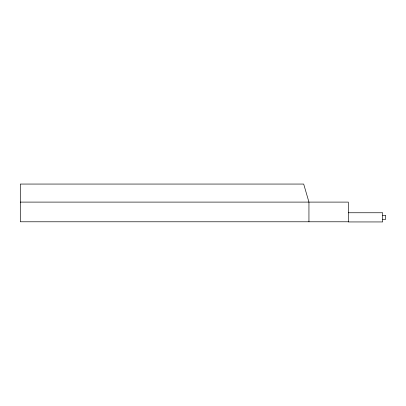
<?xml version="1.0" encoding="UTF-8"?>
<svg xmlns="http://www.w3.org/2000/svg" width="406" height="406" viewBox="0 0 406 406"><rect width="100%" height="100%" fill="white"/><g stroke="black" fill="none" stroke-linecap="round" stroke-linejoin="round"><path stroke-width="0.61" d="M20.3 202.102L348.312 202.102L348.312 221.94L382.691 221.94L382.691 212.754L348.312 212.754M382.691 215.383L385.7 215.383L385.7 219.306L382.691 219.306M348.312 221.783L20.3 221.783L20.3 184.06L303.688 184.06L308.941 202.102L308.941 221.783"/></g></svg>
